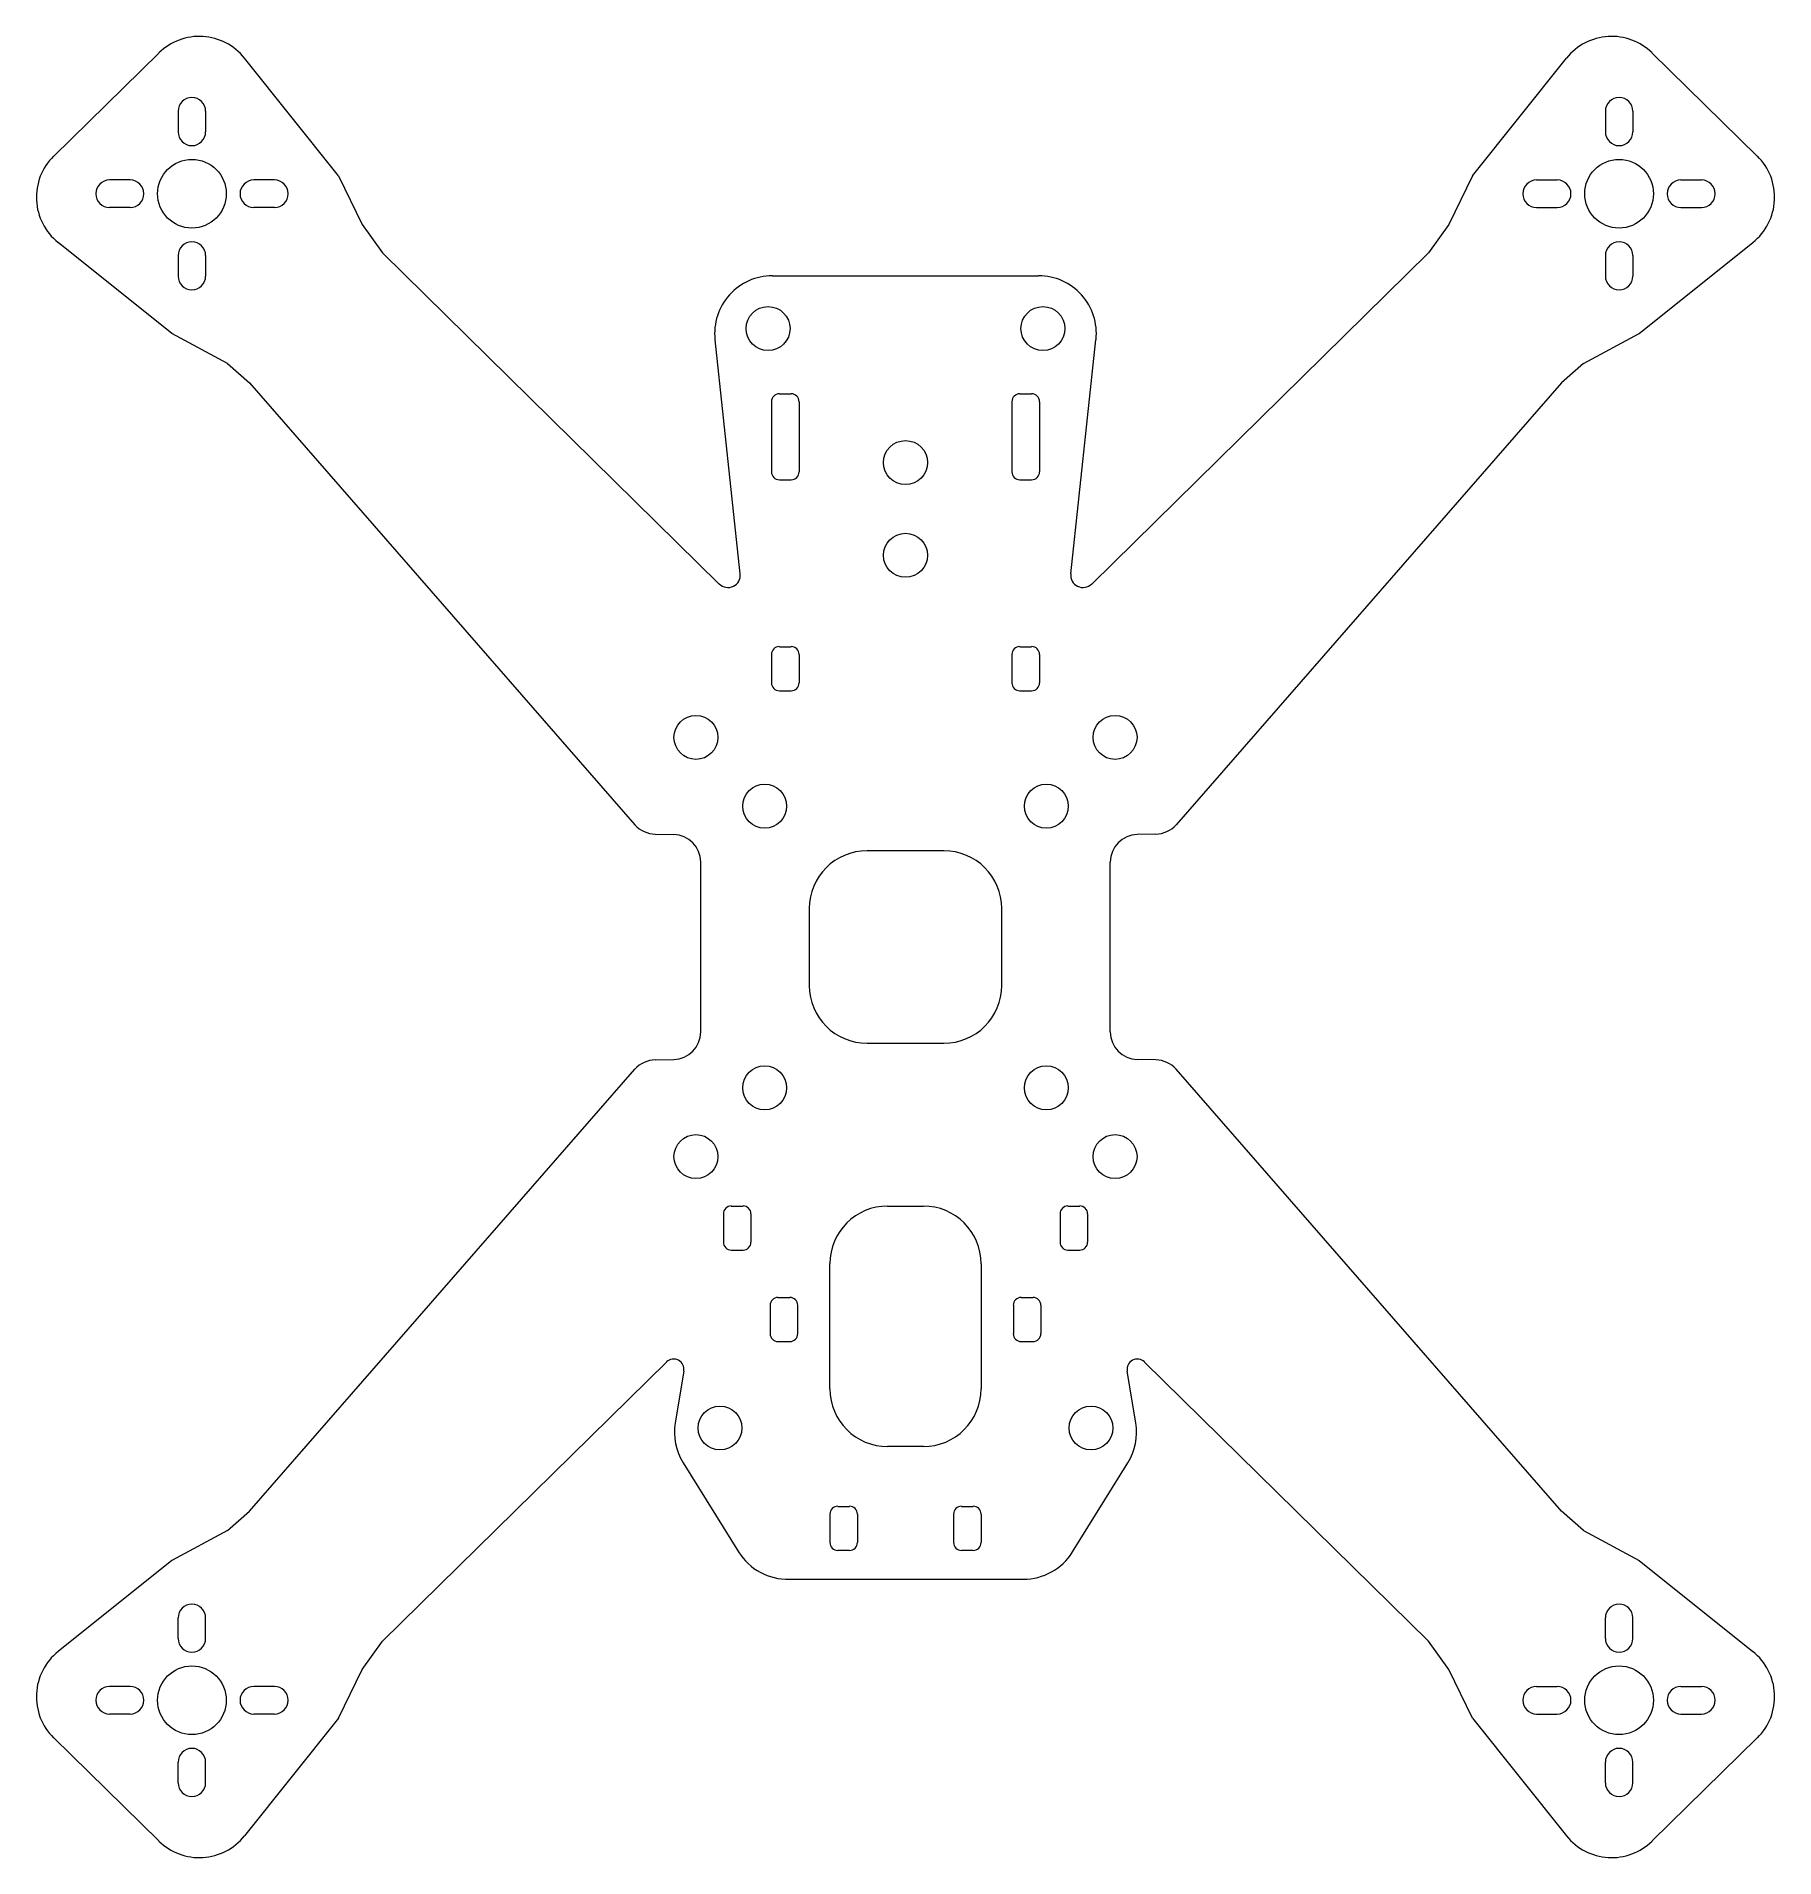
# Model space of a CAD drawing. Header units: millimetres. Extents: x -63 to 63, y -66 to 66.
import ezdxf

# ---------------------------------------------------------------- set-up
doc = ezdxf.new("R2010")
doc.units = ezdxf.units.MM

msp = doc.modelspace()

# ---------------------------------------------------------------- linework, layer by layer
at = {"color": 7, "linetype": 'Continuous', "lineweight": 15}
for p, q in [((-54.33, 65.05), (-61.99, 57.54)), ((54.33, 65.05), (61.99, 57.54)), ((-41.26, 56.11), (-48.11, 64.68)), ((41.26, 56.11), (48.11, 64.68)), ((-52.93, 60.81), (-52.93, 59.31)), ((-50.93, 60.81), (-50.93, 59.31)), ((50.93, 60.81), (50.93, 59.31)), ((52.93, 60.81), (52.93, 59.31)), ((-56.43, 55.81), (-57.93, 55.81)), ((-45.93, 55.81), (-47.43, 55.81)), ((-41.26, 56.11), (-39.53, 52.57)), ((41.26, 56.11), (39.53, 52.57)), ((45.93, 55.81), (47.43, 55.81)), ((56.43, 55.81), (57.93, 55.81)), ((-56.43, 53.81), (-57.93, 53.81)), ((-45.93, 53.81), (-47.43, 53.81)), ((45.93, 53.81), (47.43, 53.81)), ((56.43, 53.81), (57.93, 53.81)), ((-39.53, 52.57), (-38.06, 50.52)), ((39.53, 52.57), (38.06, 50.52)), ((-53.39, 44.64), (-61.67, 51.27)), ((-38.06, 50.52), (-13.55, 26.41)), ((38.06, 50.52), (13.55, 26.41)), ((53.39, 44.64), (61.67, 51.27)), ((-52.93, 50.31), (-52.93, 48.81)), ((-50.93, 50.31), (-50.93, 48.81)), ((50.93, 50.31), (50.93, 48.81)), ((52.93, 50.31), (52.93, 48.81)), ((-9.69, 48.84), (9.69, 48.84)), ((-49.33, 42.45), (-53.39, 44.64)), ((-12.02, 27.15), (-13.86, 44.19)), ((12.02, 27.15), (13.86, 44.19)), ((49.33, 42.45), (53.39, 44.64)), ((-49.33, 42.45), (-47.74, 41.05)), ((49.33, 42.45), (47.74, 41.05)), ((-47.74, 41.05), (-19.69, 8.89)), ((-9.18, 40.25), (-8.32, 40.25)), ((8.32, 40.25), (9.18, 40.25)), ((47.74, 41.05), (19.69, 8.89)), ((-9.75, 39.68), (-9.75, 34.57)), ((-7.75, 39.68), (-7.75, 34.57)), ((7.75, 39.68), (7.75, 34.57)), ((9.75, 39.68), (9.75, 34.57)), ((-9.18, 34), (-8.32, 34)), ((8.32, 34), (9.18, 34)), ((-9.75, 21.28), (-9.75, 19.22)), ((-9.18, 21.85), (-8.32, 21.85)), ((-7.75, 21.28), (-7.75, 19.22)), ((7.75, 21.28), (7.75, 19.22)), ((8.32, 21.85), (9.18, 21.85)), ((9.75, 21.28), (9.75, 19.22)), ((-9.18, 18.65), (-8.32, 18.65)), ((8.32, 18.65), (9.18, 18.65)), ((-18.22, 8.21), (-16.87, 8.18)), ((18.22, 8.21), (16.87, 8.18)), ((2.8, 7), (-2.8, 7)), ((-14.9, -6.18), (-14.9, 6.18)), ((14.9, -6.18), (14.9, 6.18)), ((-7, 2.8), (-7, -2.8)), ((7, -2.8), (7, 2.8)), ((-2.8, -7), (2.8, -7)), ((-47.74, -41.05), (-19.69, -8.89)), ((-18.22, -8.21), (-16.87, -8.18)), ((18.22, -8.21), (16.87, -8.18)), ((47.74, -41.05), (19.69, -8.89)), ((-13.25, -19.42), (-13.25, -21.48)), ((-12.68, -18.85), (-11.82, -18.85)), ((-11.25, -19.42), (-11.25, -21.48)), ((-1.3, -18.85), (1.3, -18.85)), ((11.25, -19.42), (11.25, -21.48)), ((11.82, -18.85), (12.68, -18.85)), ((13.25, -19.42), (13.25, -21.48)), ((-12.68, -22.05), (-11.82, -22.05)), ((11.82, -22.05), (12.68, -22.05)), ((-5.5, -32.15), (-5.5, -23.05)), ((5.5, -23.05), (5.5, -32.15)), ((-9.85, -26.07), (-9.85, -28.13)), ((-9.28, -25.5), (-8.42, -25.5)), ((-7.85, -26.07), (-7.85, -28.13)), ((7.85, -26.07), (7.85, -28.13)), ((8.42, -25.5), (9.28, -25.5)), ((9.85, -26.07), (9.85, -28.13)), ((-9.28, -28.7), (-8.42, -28.7)), ((8.42, -28.7), (9.28, -28.7)), ((-38.06, -50.52), (-17.4, -30.2)), ((38.06, -50.52), (17.4, -30.2)), ((-16.13, -30.86), (-16.76, -34.62)), ((16.76, -34.63), (16.13, -30.86)), ((1.3, -36.35), (-1.3, -36.35)), ((-16.18, -37.54), (-12.15, -44.02)), ((12.15, -44.02), (16.19, -37.54)), ((-49.33, -42.45), (-47.74, -41.05)), ((-4.93, -40.7), (-4.07, -40.7)), ((4.07, -40.7), (4.93, -40.7)), ((49.33, -42.45), (47.74, -41.05)), ((-5.5, -41.27), (-5.5, -43.33)), ((-3.5, -41.27), (-3.5, -43.33)), ((3.5, -41.27), (3.5, -43.33)), ((5.5, -41.27), (5.5, -43.33)), ((-49.33, -42.45), (-53.39, -44.64)), ((49.33, -42.45), (53.39, -44.64)), ((-53.39, -44.64), (-61.67, -51.27)), ((-4.93, -43.9), (-4.07, -43.9)), ((4.07, -43.9), (4.93, -43.9)), ((53.39, -44.64), (61.67, -51.27)), ((-8.46, -46), (8.57, -46)), ((-52.93, -50.31), (-52.93, -48.81)), ((-50.93, -50.31), (-50.93, -48.81)), ((50.93, -50.31), (50.93, -48.81)), ((52.93, -50.31), (52.93, -48.81)), ((-39.53, -52.57), (-38.06, -50.52)), ((39.53, -52.57), (38.06, -50.52)), ((-41.26, -56.11), (-39.53, -52.57)), ((41.26, -56.11), (39.53, -52.57)), ((-56.43, -53.81), (-57.93, -53.81)), ((-45.93, -53.81), (-47.43, -53.81)), ((45.93, -53.81), (47.43, -53.81)), ((56.43, -53.81), (57.93, -53.81)), ((-56.43, -55.81), (-57.93, -55.81)), ((-41.26, -56.11), (-48.11, -64.68)), ((-45.93, -55.81), (-47.43, -55.81)), ((41.26, -56.11), (48.11, -64.68)), ((45.93, -55.81), (47.43, -55.81)), ((56.43, -55.81), (57.93, -55.81)), ((-54.33, -65.05), (-61.99, -57.54)), ((54.33, -65.05), (61.99, -57.54)), ((-52.93, -60.81), (-52.93, -59.31)), ((-50.93, -60.81), (-50.93, -59.31)), ((50.93, -60.81), (50.93, -59.31)), ((52.93, -60.81), (52.93, -59.31))]:
    msp.add_line(p, q, dxfattribs=at)
for centre, radius in [((-51.93, 54.81), 2.5), ((51.93, 54.81), 2.5), ((-10, 45), 1.6), ((10, 45), 1.6), ((0, 35.25), 1.6), ((0, 28.5), 1.6), ((-15.25, 15.25), 1.6), ((15.25, 15.25), 1.6), ((-10.25, 10.25), 1.6), ((10.25, 10.25), 1.6), ((-10.25, -10.25), 1.6), ((10.25, -10.25), 1.6), ((-15.25, -15.25), 1.6), ((15.25, -15.25), 1.6), ((-13.5, -35), 1.6), ((13.5, -35), 1.6), ((-51.93, -54.81), 2.5), ((51.93, -54.81), 2.5)]:
    msp.add_circle(centre, radius, dxfattribs=at)
for centre, radius, start, end in [((51.39, 62.06), 4.2, 45.5392, 141.3629), ((-51.39, 62.06), 4.2, 38.6371, 134.4608), ((-51.93, 60.81), 1, 0, 180), ((51.93, 60.81), 1, 0, 180), ((-51.93, 59.31), 1, 180, 0), ((51.93, 59.31), 1, 180, 0), ((-59.05, 54.55), 4.2, 134.4608, 231.3399), ((59.05, 54.55), 4.2, 308.6601, 45.5392), ((-57.93, 54.81), 1, 90, 270), ((-56.43, 54.81), 1, 270, 90), ((-47.43, 54.81), 1, 90, 270), ((-45.93, 54.81), 1, 270, 90), ((45.93, 54.81), 1, 90, 270), ((47.43, 54.81), 1, 270, 90), ((56.43, 54.81), 1, 90, 270), ((57.93, 54.81), 1, 270, 90), ((-51.93, 50.31), 1, 0, 180), ((51.93, 50.31), 1, 0, 180), ((-51.93, 48.81), 1, 180, 0), ((-9.69, 44.64), 4.2, 90, 186.1516), ((9.69, 44.64), 4.2, 353.8484, 90), ((51.93, 48.81), 1, 180, 0), ((-9.18, 39.68), 0.575, 90, 180), ((-8.32, 39.68), 0.575, 0, 90), ((8.32, 39.68), 0.575, 90, 180), ((9.18, 39.68), 0.575, 0, 90), ((-9.18, 34.57), 0.575, 180, 270), ((-8.32, 34.57), 0.575, 270, 0), ((8.32, 34.57), 0.575, 180, 270), ((9.18, 34.57), 0.575, 270, 0), ((-12.92, 27.06), 0.9, 225.4694, 6.1516), ((12.92, 27.06), 0.9, 173.8484, 314.5306), ((-9.18, 21.28), 0.575, 90, 180), ((-8.32, 21.28), 0.575, 0, 90), ((8.32, 21.28), 0.575, 90, 180), ((9.18, 21.28), 0.575, 0, 90), ((-9.18, 19.22), 0.575, 180, 270), ((-8.32, 19.22), 0.575, 270, 0), ((8.32, 19.22), 0.575, 180, 270), ((9.18, 19.22), 0.575, 270, 0), ((-18.18, 10.21), 2, 221.1047, 268.8927), ((-16.9, 6.18), 2, 0, 88.8927), ((16.9, 6.18), 2, 91.1073, 180), ((18.18, 10.21), 2, 271.1073, 318.8953), ((-2.8, 2.8), 4.2, 90, 180), ((2.8, 2.8), 4.2, 0, 90), ((-2.8, -2.8), 4.2, 180, 270), ((2.8, -2.8), 4.2, 270, 0), ((-16.9, -6.18), 2, 271.1073, 0), ((16.9, -6.18), 2, 180, 268.8927), ((-18.18, -10.21), 2, 91.1073, 138.8953), ((18.18, -10.21), 2, 41.1047, 88.8927), ((-12.68, -19.42), 0.575, 90, 180), ((-11.82, -19.42), 0.575, 0, 90), ((-1.3, -23.05), 4.2, 90, 180), ((1.3, -23.05), 4.2, 0, 90), ((11.82, -19.42), 0.575, 90, 180), ((12.68, -19.42), 0.575, 0, 90), ((-12.68, -21.48), 0.575, 180, 270), ((-11.82, -21.48), 0.575, 270, 0), ((11.82, -21.48), 0.575, 180, 270), ((12.68, -21.48), 0.575, 270, 0), ((-9.28, -26.07), 0.575, 90, 180), ((-8.42, -26.07), 0.575, 0, 90), ((8.42, -26.07), 0.575, 90, 180), ((9.28, -26.07), 0.575, 0, 90), ((-9.28, -28.13), 0.575, 180, 270), ((-8.42, -28.13), 0.575, 270, 0), ((8.42, -28.13), 0.575, 180, 270), ((9.28, -28.13), 0.575, 270, 0), ((-16.87, -30.73), 0.75, 350.509, 134.5306), ((16.87, -30.73), 0.75, 45.4694, 189.4894), ((-1.3, -32.15), 4.2, 180, 270), ((1.3, -32.15), 4.2, 270, 0), ((-12.62, -35.32), 4.2, 170.509, 211.9), ((12.62, -35.32), 4.2, 328.1004, 9.4894), ((-4.93, -41.27), 0.575, 90, 180), ((-4.07, -41.27), 0.575, 0, 90), ((4.07, -41.27), 0.575, 90, 180), ((4.93, -41.27), 0.575, 0, 90), ((-4.93, -43.33), 0.575, 180, 270), ((-4.07, -43.33), 0.575, 270, 0), ((4.07, -43.33), 0.575, 180, 270), ((4.93, -43.33), 0.575, 270, 0), ((-8.58, -41.8), 4.2, 211.9, 271.6401), ((8.59, -41.8), 4.2, 269.8272, 328.1004), ((-51.93, -48.81), 1, 0, 180), ((51.93, -48.81), 1, 0, 180), ((-51.93, -50.31), 1, 180, 0), ((51.93, -50.31), 1, 180, 0), ((-59.05, -54.55), 4.2, 128.6601, 225.5392), ((59.05, -54.55), 4.2, 314.4608, 51.3399), ((-57.93, -54.81), 1, 90, 270), ((-56.43, -54.81), 1, 270, 90), ((-47.43, -54.81), 1, 90, 270), ((-45.93, -54.81), 1, 270, 90), ((45.93, -54.81), 1, 90, 270), ((47.43, -54.81), 1, 270, 90), ((56.43, -54.81), 1, 90, 270), ((57.93, -54.81), 1, 270, 90), ((-51.93, -59.31), 1, 0, 180), ((51.93, -59.31), 1, 0, 180), ((-51.93, -60.81), 1, 180, 0), ((51.93, -60.81), 1, 180, 0), ((-51.39, -62.06), 4.2, 225.5392, 321.3629), ((51.39, -62.06), 4.2, 218.6371, 314.4608)]:
    msp.add_arc(centre, radius, start, end, dxfattribs=at)

doc.saveas('drawing.dxf')
